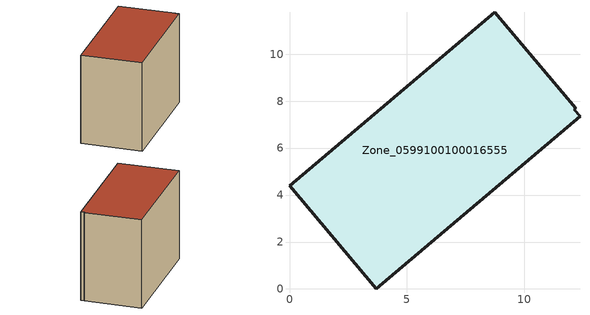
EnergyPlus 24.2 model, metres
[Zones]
Zone_0599100100016555
 floor ground (C_G): 12.13,7.63 12.37,7.37 3.69,0 0,4.4 8.74,11.79 12.19,7.69 z0
 wall outside (C_F): 12.19,7.69 8.74,11.79 0,4.4 3.69,0 12.37,7.37 12.13,7.63 12.19,7.69 z0:8.57
 roof outside (C_R): 12.37,7.37 12.13,7.63 12.19,7.69 8.74,11.79 0,4.4 3.69,0 z8.57
[BUILDING]
Pand.0599100100016555: North Axis=0; Terrain=City; Loads Convergence Tolerance Value=0.04; Temperature Convergence Tolerance Value=0.4; Solar Distribution=FullExterior; Maximum Number of Warmup Days=25; Minimum Number of Warmup Days=1
[Site:Location]
Rotterdam.The.Hague.AP_ZH_NLD Design_Conditions: Latitude=51.96; Longitude=4.45; Time Zone=1; Elevation=-4.5
[SITE:GROUNDTEMPERATURE:BUILDINGSURFACE]
18, 18, 18, 18, 18, 18, 18, 18, 18, 18, 18, 18
[MATERIAL] Thermal Absorptance=0.9; Solar Absorptance=0.7; Visible Absorptance=0.7
Name | Roughness | Thickness | Conductivity | Density | Specific Heat
G.TI.2015-2018 | MediumSmooth | 0.15 | 0.0428571 | 540 | 1210
F.TI.2015-2018 | Rough | 0.3 | 0.0666667 | 1920 | 840
R.TI.2015-2018 | MediumRough | 0.2 | 0.0333333 | 1500 | 1000
[CONSTRUCTION]
C_G: G.TI.2015-2018
C_F: F.TI.2015-2018
C_R: R.TI.2015-2018
[ZONE]
Zone_0599100100016555: Type=1; Multiplier=1; Ceiling Height=Autocalculate; Volume=Autocalculate; Floor Area=autocalculate; Part of Total Floor Area=Yes
[ZONEINFILTRATION:DESIGNFLOWRATE]
Infil_Zone_0599100100016555: Zone or ZoneList or Space or SpaceList=Zone_0599100100016555; Schedule=AlwaysOn; Design Flow Rate Calculation Method=Flow/Area; Flow Rate per Floor Area=0.0015; Constant Term Coefficient=1; Temperature Term Coefficient=0; Velocity Term Coefficient=0; Velocity Squared Term Coefficient=0
[HVACTEMPLATE:ZONE:IDEALLOADSAIRSYSTEM]
Zone_0599100100016555: Maximum Heating Supply Air Temperature=50; Minimum Cooling Supply Air Temperature=13; Maximum Heating Supply Air Humidity Ratio=0.0156; Minimum Cooling Supply Air Humidity Ratio=0.0077; Heating Limit=NoLimit; Cooling Limit=NoLimit; Dehumidification Control Type=ConstantSensibleHeatRatio; Cooling Sensible Heat Ratio=0.7; Dehumidification Setpoint=60; Humidification Control Type=None; Humidification Setpoint=30; Outdoor Air Method=None; Outdoor Air Flow Rate per Person=0.00944; Outdoor Air Flow Rate per Zone Floor Area=0; Outdoor Air Flow Rate per Zone=0; Demand Controlled Ventilation Type=None; Outdoor Air Economizer Type=NoEconomizer; Heat Recovery Type=None; Sensible Heat Recovery Effectiveness=0.7; Latent Heat Recovery Effectiveness=0.65
[ZONECONTROL:THERMOSTAT]
ThermostatControl_Zone_0599100100016555: Zone or ZoneList=Zone_0599100100016555; Control Type Schedule=DualSetpointControlType; Control 1=Thermostat_Zone_0599100100016555; Temperature Difference Between Cutout And Setpoint=0
[THERMOSTATSETPOINT:DUALSETPOINT]
Thermostat_Zone_0599100100016555: Heating Setpoint Temperature Schedule=HeatingSetpoint_Zone_0599100100016555; Cooling Setpoint Temperature Schedule=CoolingSetpoint_Zone_0599100100016555
[SCHEDULE:COMPACT]
HeatingSetpoint_Zone_0599100100016555: Through: 12/31, For: AllDays, Until: 24:00, 21
CoolingSetpoint_Zone_0599100100016555: Through: 12/31, For: AllDays, Until: 24:00, 24
DualSetpointControlType: Through: 12/31, For: AllDays, Until: 24:00, 4
AlwaysOn: Through: 12/31, For: AllDays, Until: 24:00, 1
